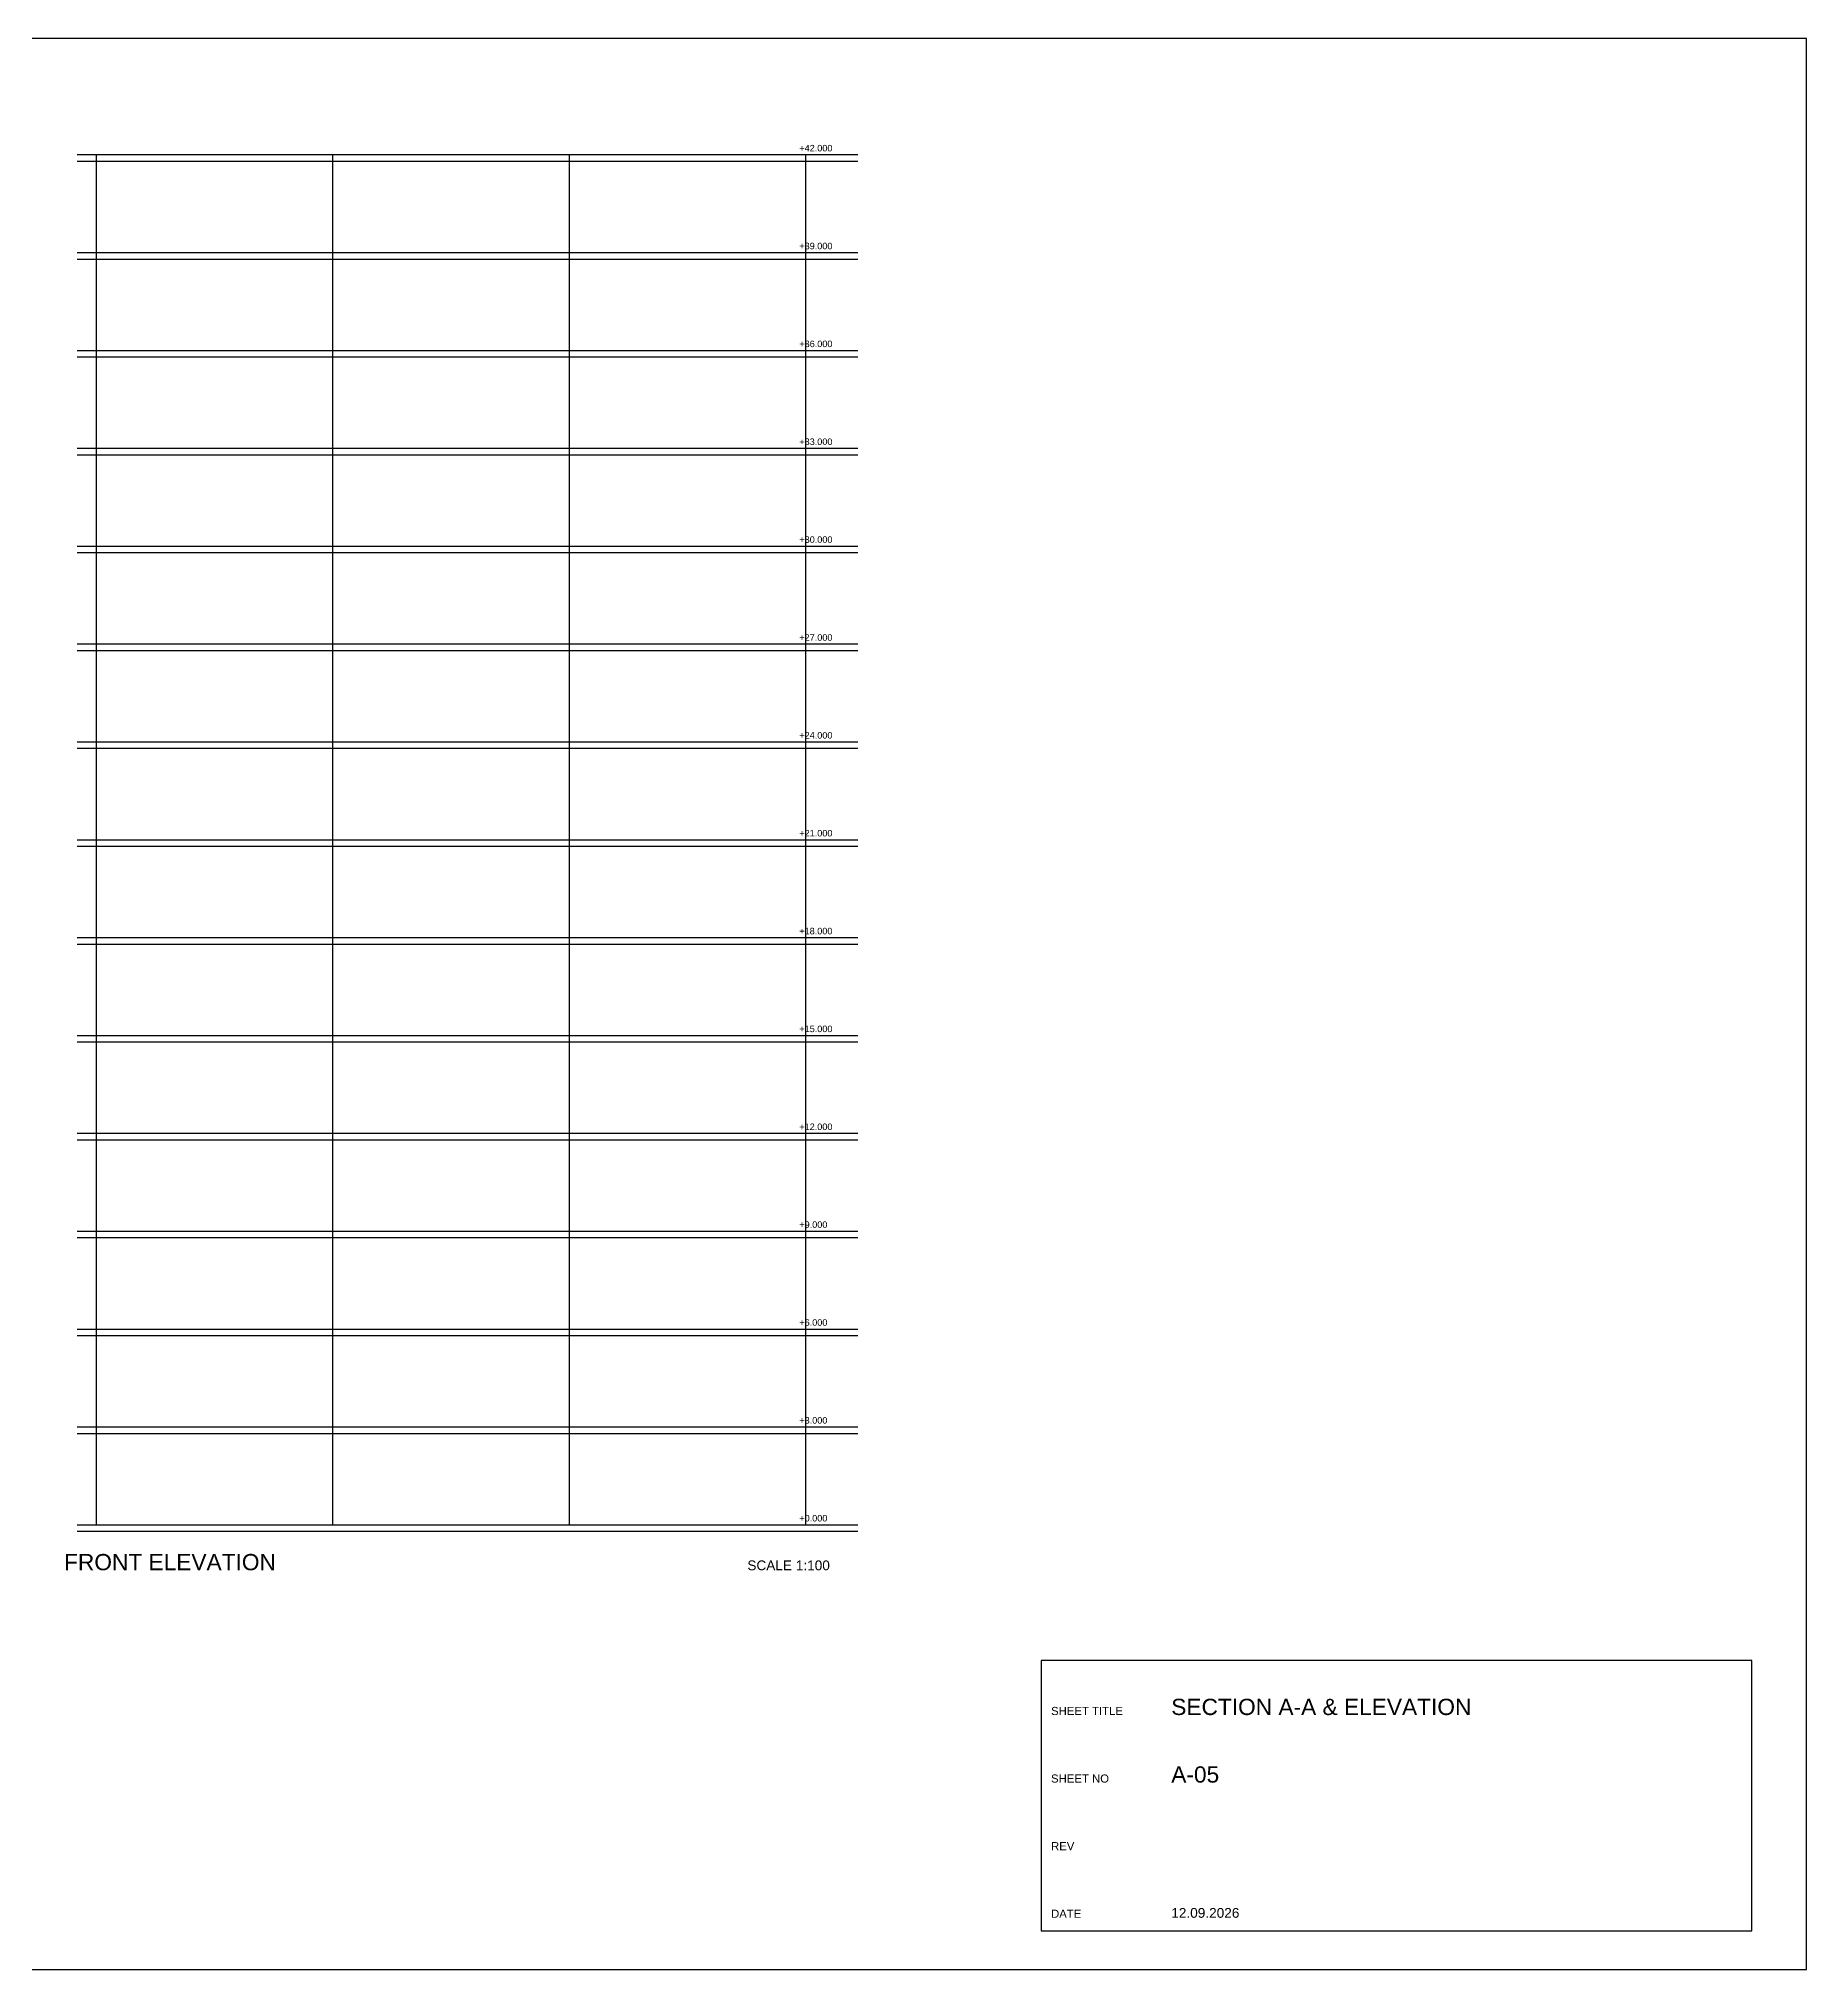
# Model space of a CAD drawing. Header units: millimetres. Extents: x 0 to 5841, y 0 to 594.
# Drawn here: x 4297 to 4841, y 0 to 594 of the extents above; entities that cross this region are included whole.
import ezdxf

# ---------------------------------------------------------------- set-up
doc = ezdxf.new("R2010")
doc.units = ezdxf.units.MM
for name, color, linetype in [('FRAME', 7, 'Continuous'), ('LEVEL', 7, 'Continuous'), ('SECTION', 7, 'Continuous'), ('TITLE', 7, 'Continuous'), ('TITLES', 7, 'Continuous')]:
    doc.layers.add(name, color=color, linetype=linetype)
doc.styles.add('Arial', font='arial.ttf')

msp = doc.modelspace()

# ---------------------------------------------------------------- linework, layer by layer
at = {"layer": 'FRAME'}
msp.add_lwpolyline([(4000, 0), (4841, 0), (4841, 594), (4000, 594)], close=True, dxfattribs=at)
at = {"layer": 'SECTION'}
for p, q in [((4308.76, 558.3), (4368.84, 558.3)), ((4308.76, 556.3), (4368.84, 556.3)), ((4314.76, 488.05), (4314.76, 558.3)), ((4368.84, 558.3), (4428.91, 558.3)), ((4368.84, 556.3), (4428.91, 556.3)), ((4387.53, 488.05), (4387.53, 558.3)), ((4428.91, 558.3), (4488.98, 558.3)), ((4428.91, 556.3), (4488.98, 556.3)), ((4460.29, 488.05), (4460.29, 558.3)), ((4488.98, 558.3), (4549.06, 558.3)), ((4488.98, 556.3), (4549.06, 556.3)), ((4533.06, 488.05), (4533.06, 558.3)), ((4308.76, 528.19), (4368.84, 528.19)), ((4308.76, 526.19), (4368.84, 526.19)), ((4368.84, 528.19), (4428.91, 528.19)), ((4368.84, 526.19), (4428.91, 526.19)), ((4428.91, 528.19), (4488.98, 528.19)), ((4428.91, 526.19), (4488.98, 526.19)), ((4488.98, 528.19), (4549.06, 528.19)), ((4488.98, 526.19), (4549.06, 526.19)), ((4308.76, 498.09), (4368.84, 498.09)), ((4308.76, 496.09), (4368.84, 496.09)), ((4368.84, 498.09), (4428.91, 498.09)), ((4368.84, 496.09), (4428.91, 496.09)), ((4428.91, 498.09), (4488.98, 498.09)), ((4428.91, 496.09), (4488.98, 496.09)), ((4488.98, 498.09), (4549.06, 498.09)), ((4488.98, 496.09), (4549.06, 496.09)), ((4314.76, 417.8), (4314.76, 488.05)), ((4387.53, 417.8), (4387.53, 488.05)), ((4460.29, 417.8), (4460.29, 488.05)), ((4533.06, 417.8), (4533.06, 488.05)), ((4308.76, 467.98), (4368.84, 467.98)), ((4308.76, 465.98), (4368.84, 465.98)), ((4368.84, 467.98), (4428.91, 467.98)), ((4368.84, 465.98), (4428.91, 465.98)), ((4428.91, 467.98), (4488.98, 467.98)), ((4428.91, 465.98), (4488.98, 465.98)), ((4488.98, 467.98), (4549.06, 467.98)), ((4488.98, 465.98), (4549.06, 465.98)), ((4308.76, 437.87), (4368.84, 437.87)), ((4308.76, 435.87), (4368.84, 435.87)), ((4368.84, 437.87), (4428.91, 437.87)), ((4368.84, 435.87), (4428.91, 435.87)), ((4428.91, 437.87), (4488.98, 437.87)), ((4428.91, 435.87), (4488.98, 435.87)), ((4488.98, 437.87), (4549.06, 437.87)), ((4488.98, 435.87), (4549.06, 435.87)), ((4314.76, 347.55), (4314.76, 417.8)), ((4387.53, 347.55), (4387.53, 417.8)), ((4460.29, 347.55), (4460.29, 417.8)), ((4533.06, 347.55), (4533.06, 417.8)), ((4308.76, 407.76), (4368.84, 407.76)), ((4308.76, 405.76), (4368.84, 405.76)), ((4368.84, 407.76), (4428.91, 407.76)), ((4368.84, 405.76), (4428.91, 405.76)), ((4428.91, 407.76), (4488.98, 407.76)), ((4428.91, 405.76), (4488.98, 405.76)), ((4488.98, 407.76), (4549.06, 407.76)), ((4488.98, 405.76), (4549.06, 405.76)), ((4308.76, 377.66), (4368.84, 377.66)), ((4308.76, 375.66), (4368.84, 375.66)), ((4368.84, 377.66), (4428.91, 377.66)), ((4368.84, 375.66), (4428.91, 375.66)), ((4428.91, 377.66), (4488.98, 377.66)), ((4428.91, 375.66), (4488.98, 375.66)), ((4488.98, 377.66), (4549.06, 377.66)), ((4488.98, 375.66), (4549.06, 375.66)), ((4308.76, 347.55), (4368.84, 347.55)), ((4308.76, 345.55), (4368.84, 345.55)), ((4314.76, 277.3), (4314.76, 347.55)), ((4368.84, 347.55), (4428.91, 347.55)), ((4368.84, 345.55), (4428.91, 345.55)), ((4387.53, 277.3), (4387.53, 347.55)), ((4428.91, 347.55), (4488.98, 347.55)), ((4428.91, 345.55), (4488.98, 345.55)), ((4460.29, 277.3), (4460.29, 347.55)), ((4488.98, 347.55), (4549.06, 347.55)), ((4488.98, 345.55), (4549.06, 345.55)), ((4533.06, 277.3), (4533.06, 347.55)), ((4308.76, 317.44), (4368.84, 317.44)), ((4308.76, 315.44), (4368.84, 315.44)), ((4368.84, 317.44), (4428.91, 317.44)), ((4368.84, 315.44), (4428.91, 315.44)), ((4428.91, 317.44), (4488.98, 317.44)), ((4428.91, 315.44), (4488.98, 315.44)), ((4488.98, 317.44), (4549.06, 317.44)), ((4488.98, 315.44), (4549.06, 315.44)), ((4308.76, 287.34), (4368.84, 287.34)), ((4308.76, 285.34), (4368.84, 285.34)), ((4368.84, 287.34), (4428.91, 287.34)), ((4368.84, 285.34), (4428.91, 285.34)), ((4428.91, 287.34), (4488.98, 287.34)), ((4428.91, 285.34), (4488.98, 285.34)), ((4488.98, 287.34), (4549.06, 287.34)), ((4488.98, 285.34), (4549.06, 285.34)), ((4314.76, 207.05), (4314.76, 277.3)), ((4387.53, 207.05), (4387.53, 277.3)), ((4460.29, 207.05), (4460.29, 277.3)), ((4533.06, 207.05), (4533.06, 277.3)), ((4308.76, 257.23), (4368.84, 257.23)), ((4368.84, 257.23), (4428.91, 257.23)), ((4428.91, 257.23), (4488.98, 257.23)), ((4488.98, 257.23), (4549.06, 257.23)), ((4308.76, 255.23), (4368.84, 255.23)), ((4368.84, 255.23), (4428.91, 255.23)), ((4428.91, 255.23), (4488.98, 255.23)), ((4488.98, 255.23), (4549.06, 255.23)), ((4308.76, 227.12), (4368.84, 227.12)), ((4368.84, 227.12), (4428.91, 227.12)), ((4428.91, 227.12), (4488.98, 227.12)), ((4488.98, 227.12), (4549.06, 227.12)), ((4308.76, 225.12), (4368.84, 225.12)), ((4368.84, 225.12), (4428.91, 225.12)), ((4428.91, 225.12), (4488.98, 225.12)), ((4488.98, 225.12), (4549.06, 225.12)), ((4314.76, 136.8), (4314.76, 207.05)), ((4387.53, 136.8), (4387.53, 207.05)), ((4460.29, 136.8), (4460.29, 207.05)), ((4533.06, 136.8), (4533.06, 207.05)), ((4308.76, 197.01), (4368.84, 197.01)), ((4368.84, 197.01), (4428.91, 197.01)), ((4428.91, 197.01), (4488.98, 197.01)), ((4488.98, 197.01), (4549.06, 197.01)), ((4308.76, 195.01), (4368.84, 195.01)), ((4368.84, 195.01), (4428.91, 195.01)), ((4428.91, 195.01), (4488.98, 195.01)), ((4488.98, 195.01), (4549.06, 195.01)), ((4308.76, 166.91), (4368.84, 166.91)), ((4368.84, 166.91), (4428.91, 166.91)), ((4428.91, 166.91), (4488.98, 166.91)), ((4488.98, 166.91), (4549.06, 166.91)), ((4308.76, 164.91), (4368.84, 164.91)), ((4368.84, 164.91), (4428.91, 164.91)), ((4428.91, 164.91), (4488.98, 164.91)), ((4488.98, 164.91), (4549.06, 164.91)), ((4308.76, 136.8), (4368.84, 136.8)), ((4368.84, 136.8), (4428.91, 136.8)), ((4428.91, 136.8), (4488.98, 136.8)), ((4488.98, 136.8), (4549.06, 136.8)), ((4308.76, 134.8), (4368.84, 134.8)), ((4368.84, 134.8), (4428.91, 134.8)), ((4428.91, 134.8), (4488.98, 134.8)), ((4488.98, 134.8), (4549.06, 134.8))]:
    msp.add_line(p, q, dxfattribs=at)
at = {"layer": 'TITLE'}
for p, q in [((4678.41, 95.04), (4605.52, 95.04)), ((4605.52, 95.04), (4605.52, 53.46)), ((4751.29, 95.04), (4678.41, 95.04)), ((4824.18, 95.04), (4751.29, 95.04)), ((4824.18, 53.46), (4824.18, 95.04)), ((4605.52, 53.46), (4605.52, 11.88)), ((4824.18, 11.88), (4824.18, 53.46)), ((4605.52, 11.88), (4678.41, 11.88)), ((4678.41, 11.88), (4751.29, 11.88)), ((4751.29, 11.88), (4824.18, 11.88))]:
    msp.add_line(p, q, dxfattribs=at)

# ---------------------------------------------------------------- texts
at = {"layer": 'LEVEL', "style": 'Arial'}
for s, p in [('+42.000', (4531.06, 559.3)), ('+39.000', (4531.06, 529.19)), ('+36.000', (4531.06, 499.09)), ('+33.000', (4531.06, 468.98)), ('+30.000', (4531.06, 438.87)), ('+27.000', (4531.06, 408.76)), ('+24.000', (4531.06, 378.66)), ('+21.000', (4531.06, 348.55)), ('+18.000', (4531.06, 318.44)), ('+15.000', (4531.06, 288.34)), ('+12.000', (4531.06, 258.23)), ('+9.000', (4531.06, 228.12)), ('+6.000', (4531.06, 198.01)), ('+3.000', (4531.06, 167.91)), ('+0.000', (4531.06, 137.8))]:
    msp.add_text(s, height=2, dxfattribs=at).set_placement(p)
at = {"layer": 'TITLE', "style": 'Arial'}
for s, height, p in [('SECTION A-A & ELEVATION', 5, (4645.52, 78.25)), ('SHEET TITLE', 2.5, (4608.52, 78.25)), ('SHEET NO', 2.5, (4608.52, 57.46)), ('A-05', 5, (4645.52, 57.46)), ('REV', 2.5, (4608.52, 36.67)), ('DATE', 2.5, (4608.52, 15.88)), ('12.09.2026', 3, (4645.52, 15.88))]:
    msp.add_text(s, height=height, dxfattribs=at).set_placement(p)
at = {"layer": 'TITLES', "style": 'Arial'}
for s, height, p in [('FRONT ELEVATION', 5, (4304.76, 122.8)), ('SCALE 1:100', 3, (4515.06, 122.8))]:
    msp.add_text(s, height=height, dxfattribs=at).set_placement(p)

doc.saveas('drawing.dxf')
